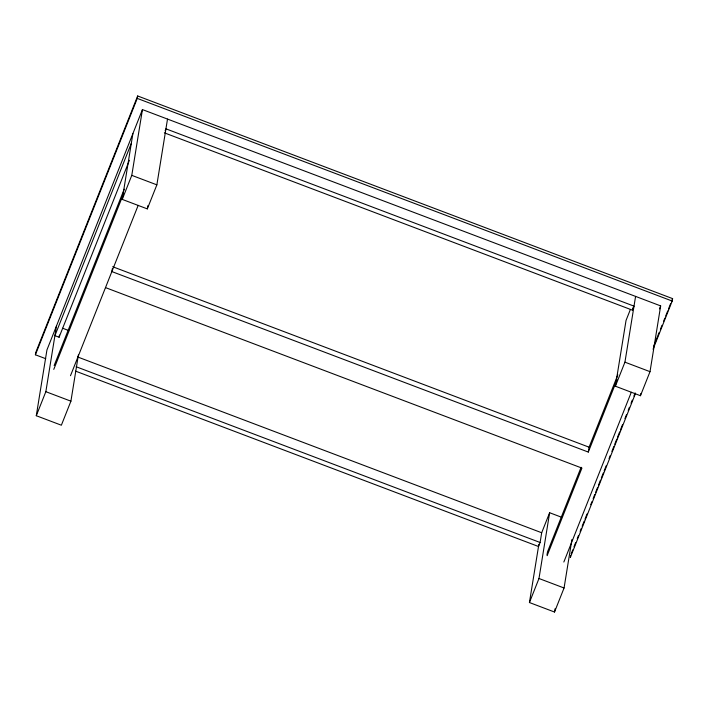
<?xml version="1.0" encoding="UTF-8"?>
<svg xmlns="http://www.w3.org/2000/svg" width="708" height="708" viewBox="0 0 708 708"><rect width="100%" height="100%" fill="white"/><g stroke="black" fill="none" stroke-linecap="round" stroke-linejoin="round"><path stroke-width="1.06" d="M45.728 358.699L35.4 354.788L35.798 352.354L137.662 95.969L672.6 298.617L672.202 301.05L653.05 349.256M78.42 354.814L70.915 401.179L61.366 425.216L36.285 415.72L46.94 349.947L142.441 109.581L660.661 305.9L650.015 371.673L640.457 395.71L615.385 386.205L626.04 320.432L630.412 309.423M36.285 415.72L45.843 391.683L56.49 325.91M131.316 143.361L54.914 335.654L59.091 337.238L59.445 335.07M35.4 354.788L137.263 98.403L137.662 95.969M167.513 119.086L156.866 184.85L147.317 208.887L122.236 199.391L132.892 133.617M112.342 268.659L111.864 271.58L588.295 452.067L617.031 379.727M122.236 199.391L131.785 175.354L142.441 109.581M147.317 208.887L147.839 205.656M571.914 539.514L564.064 587.994L554.514 612.031L529.434 602.535L538.859 544.337M75.606 371.142L538.514 546.505L540.107 542.496L541.682 532.752L549.638 512.725L561.577 517.247M529.434 602.535L538.983 578.498L549.638 512.725M547.027 554.771L547.505 551.851L581.1 467.289M554.514 612.031L555.037 608.8M570.604 555.815L570.338 557.435L635.536 393.347M588.295 452.067L589.083 447.191L617.827 374.859M164.344 132.83L632.421 310.148L632.766 307.98M615.385 386.205L624.934 362.169L635.589 296.395M640.457 395.71L640.811 393.551M59.091 337.238L129.396 160.291M54.153 365.532L124.227 189.178M53.773 369.381L123.44 194.045M165.141 130.83L165.938 128.829L634.014 306.139L632.421 310.148M70.49 375.718L138.175 205.364M547.116 555.7L581.932 468.085L105.501 287.607M659.467 308.9L660.661 305.9M563.834 562.028L631.288 392.259M571.144 553.975L572.772 549.877M573.993 546.797L575.622 542.7M577.25 538.593L578.48 535.514M580.109 531.416L581.33 528.336M582.144 526.283L584.18 521.159M584.994 519.106L587.029 513.981M590.702 504.751L591.923 501.671M593.145 498.6L594.773 494.494M595.587 492.441L597.623 487.316M598.446 485.263L600.481 480.139M601.296 478.086L603.331 472.962M604.145 470.909L606.181 465.775M609.039 458.598L610.261 455.527M611.889 451.421L613.925 446.297M614.739 444.243L616.774 439.119M617.588 437.066L619.633 431.933M620.447 429.889L622.482 424.756M624.925 418.605L626.553 414.499M628.191 410.401L629.412 407.321M631.04 403.224L632.262 400.144M633.89 396.046L635.111 392.967M653.856 345.796L659.157 332.459M660.378 329.379L662.007 325.282M663.635 321.175L664.856 318.104M665.67 316.051L667.715 310.927M668.529 308.874L670.565 303.741M671.379 301.696L672.6 298.617M137.263 98.403L672.202 301.05M131.785 175.354L156.866 184.85M624.934 362.169L650.015 371.673M112.652 266.712L589.083 447.191M62.658 328.246L68.632 330.503M77.738 357L541.682 532.752M76.163 366.744L540.107 542.496M45.843 391.683L70.915 401.179M538.983 578.498L564.064 587.994"/></g></svg>
